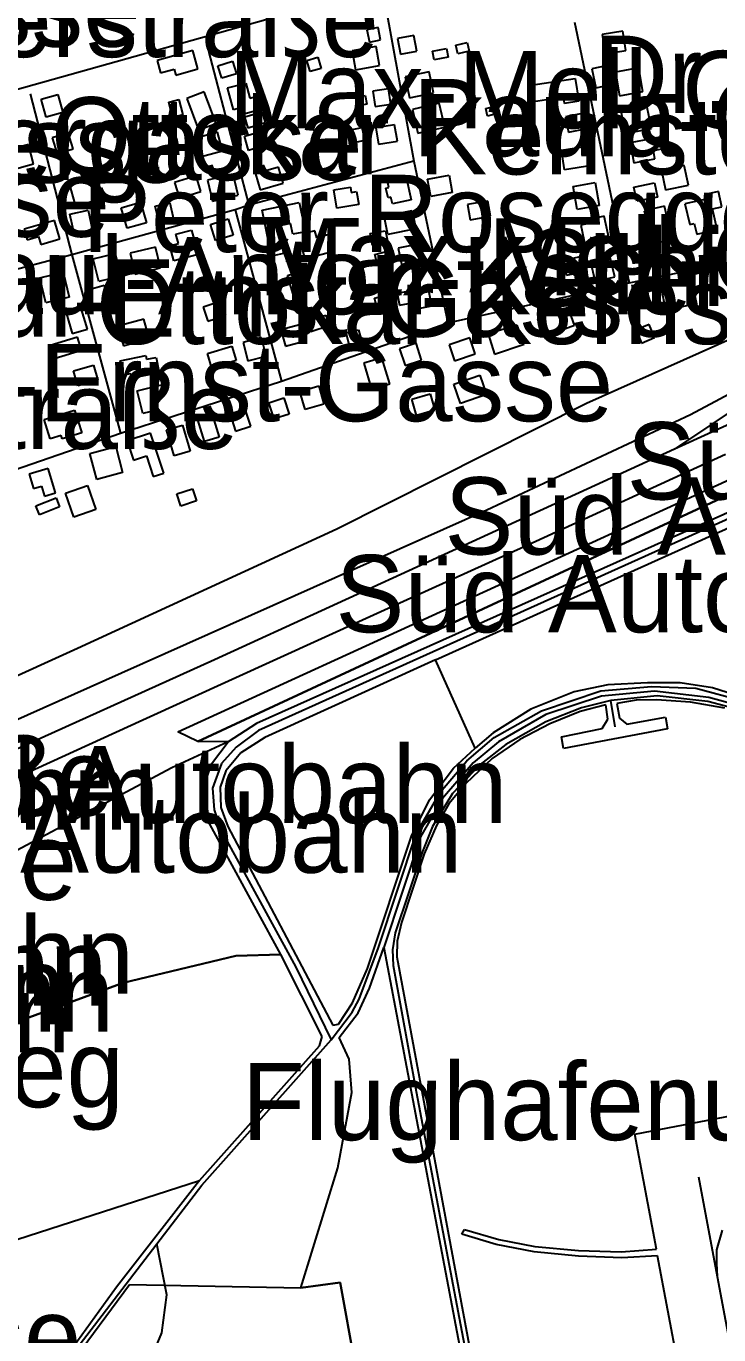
# Model space of a CAD drawing. Extents: x -3657 to 4700, y -7332 to 8131.
# Drawn here: x -619 to -229, y 1162 to 1897 of the extents above; entities that cross this region are included whole.
import ezdxf

# ---------------------------------------------------------------- set-up
doc = ezdxf.new("R2010")
doc.units = 0
for name, color, linetype in [('OSM_AEROWAY_AERODROME', 2, 'CONTINUOUS'), ('OSM_AEROWAY_RUNWAY', 2, 'CONTINUOUS'), ('OSM_AEROWAY_TAXIWAY', 2, 'CONTINUOUS'), ('OSM_BUILDING_DETACHED', 9, 'CONTINUOUS'), ('OSM_BUILDING_HOUSE', 9, 'CONTINUOUS'), ('OSM_BUILDING_YES', 9, 'CONTINUOUS'), ('OSM_HIGHWAY_MOTORWAY', 8, 'CONTINUOUS'), ('OSM_HIGHWAY_MOTORWAY_LINK', 8, 'CONTINUOUS'), ('OSM_HIGHWAY_RESIDENTIAL', 8, 'CONTINUOUS'), ('OSM_HIGHWAY_SERVICE', 8, 'CONTINUOUS'), ('OSM_HIGHWAY_UNCLASSIFIED', 8, 'CONTINUOUS'), ('OSM_LABELS', 8, 'CONTINUOUS'), ('OSM_LANDUSE_FARMLAND', 3, 'CONTINUOUS'), ('OSM_LANDUSE_FOREST', 3, 'CONTINUOUS'), ('OSM_LANDUSE_GRASS', 3, 'CONTINUOUS'), ('OSM_LANDUSE_QUARRY', 3, 'CONTINUOUS'), ('OSM_LANDUSE_SHELTERBELT', 3, 'CONTINUOUS')]:
    doc.layers.add(name, color=color, linetype=linetype)

msp = doc.modelspace()

# ---------------------------------------------------------------- linework, layer by layer
at = {"layer": 'OSM_AEROWAY_AERODROME'}
for p, q in [((-265.59775, 1523.175237), (-295.237825, 1520.384244)), ((-234.89585, 1519.783791), (-265.59775, 1523.175237)), ((-295.237825, 1520.384244), (-326.538897, 1510.054235)), ((-215.183835, 1514.301882), (-234.89585, 1519.783791)), ((-326.538897, 1510.054235), (-353.258954, 1494.764933)), ((-353.258954, 1494.764933), (-367.366052, 1483.056107)), ((-367.366052, 1483.056107), (-384.742053, 1462.985423)), ((-384.742053, 1462.985423), (-397.006127, 1441.424727)), ((-397.006127, 1441.424727), (-417.651031, 1379.277882)), ((-417.651031, 1379.277882), (-369.155985, 1124.519186))]:
    msp.add_line(p, q, dxfattribs=at)
at = {"layer": 'OSM_AEROWAY_RUNWAY'}
for p, q in [((-240.690379, 1250.269528), (-230.231406, 1194.271763)), ((-230.231406, 1194.271763), (-96.449092, 483.513792))]:
    msp.add_line(p, q, dxfattribs=at)
at = {"layer": 'OSM_AEROWAY_TAXIWAY'}
for p, q in [((-227.508585, 1220.269137), (-230.580292, 1209.283078)), ((-230.580292, 1209.283078), (-230.648552, 1201.57727)), ((-230.648552, 1201.57727), (-230.231406, 1194.271763))]:
    msp.add_line(p, q, dxfattribs=at)
at = {"layer": 'OSM_BUILDING_DETACHED'}
for p, q in [((-422.004512, 1885.548383), (-435.466931, 1883.157692)), ((-435.466931, 1883.157692), (-433.570816, 1872.47186)), ((-420.108397, 1874.862551), (-422.004512, 1885.548383)), ((-433.570816, 1872.47186), (-420.108397, 1874.862551)), ((-399.546922, 1718.800471), (-408.762042, 1715.720372)), ((-408.762042, 1715.720372), (-405.614491, 1706.291042)), ((-396.39937, 1709.371141), (-399.546922, 1718.800471)), ((-405.614491, 1706.291042), (-396.39937, 1709.371141))]:
    msp.add_line(p, q, dxfattribs=at)
at = {"layer": 'OSM_BUILDING_HOUSE'}
for p, q in [((-401.958781, 1687.321187), (-391.659082, 1690.356809)), ((-399.266297, 1678.203203), (-401.958781, 1687.321187)), ((-391.659082, 1690.356809), (-388.966598, 1681.238825)), ((-388.966598, 1681.238825), (-399.266297, 1678.203203))]:
    msp.add_line(p, q, dxfattribs=at)
at = {"layer": 'OSM_BUILDING_YES'}
for p, q in [((-420.904765, 1896.278694), (-427.215037, 1894.966593)), ((-427.215037, 1894.966593), (-425.781574, 1888.050269)), ((-419.471302, 1889.362369), (-420.904765, 1896.278694)), ((-400.760436, 1891.775299), (-409.960387, 1890.096256)), ((-399.144945, 1882.935302), (-400.760436, 1891.775299)), ((-283.398481, 1894.099273), (-294.949615, 1892.297915)), ((-294.949615, 1892.297915), (-293.25828, 1881.44529)), ((-281.707146, 1883.246648), (-283.398481, 1894.099273)), ((-525.092511, 1883.291126), (-545.039644, 1877.764738)), ((-522.210416, 1872.91664), (-525.092511, 1883.291126)), ((-425.781574, 1888.050269), (-419.471302, 1889.362369)), ((-409.960387, 1890.096256), (-408.337313, 1881.256259)), ((-408.337313, 1881.256259), (-399.144945, 1882.935302)), ((-390.286295, 1882.846346), (-382.352948, 1884.369717)), ((-389.376159, 1878.109443), (-390.286295, 1882.846346)), ((-382.352948, 1884.369717), (-381.442813, 1879.632813)), ((-377.165176, 1886.348987), (-370.763891, 1887.872357)), ((-376.004754, 1881.478649), (-377.165176, 1886.348987)), ((-369.595884, 1883.002019), (-376.004754, 1881.478649)), ((-370.763891, 1887.872357), (-369.595884, 1883.002019)), ((-293.25828, 1881.44529), (-281.707146, 1883.246648)), ((-545.039644, 1877.764738), (-543.105607, 1870.770577)), ((-510.924737, 1874.762475), (-502.688012, 1877.29772)), ((-502.688012, 1877.29772), (-500.503687, 1870.247961)), ((-460.981059, 1877.709141), (-454.77697, 1879.532738)), ((-459.138035, 1871.459986), (-460.981059, 1877.709141)), ((-454.77697, 1879.532738), (-452.933945, 1873.283583)), ((-381.442813, 1879.632813), (-389.376159, 1878.109443)), ((-543.105607, 1870.770577), (-535.468054, 1872.883281)), ((-535.468054, 1872.883281), (-534.527581, 1869.502955)), ((-534.527581, 1869.502955), (-522.210416, 1872.91664)), ((-508.747997, 1867.701597), (-510.924737, 1874.762475)), ((-500.503687, 1870.247961), (-508.747997, 1867.701597)), ((-452.933945, 1873.283583), (-459.138035, 1871.459986)), ((-392.152072, 1871.326552), (-405.751011, 1868.535559)), ((-405.751011, 1868.535559), (-403.308815, 1856.659941)), ((-389.709876, 1859.450934), (-392.152072, 1871.326552)), ((-292.734952, 1874.751356), (-300.706221, 1873.061193)), ((-300.706221, 1873.061193), (-298.430883, 1862.319763)), ((-290.459614, 1864.009926), (-292.734952, 1874.751356)), ((-274.380556, 1873.517092), (-287.486505, 1871.181999)), ((-287.486505, 1871.181999), (-285.120153, 1857.860846)), ((-272.014204, 1860.18482), (-274.380556, 1873.517092)), ((-505.471509, 1862.253046), (-495.240071, 1865.01068)), ((-502.172269, 1850.010485), (-505.471509, 1862.253046)), ((-495.240071, 1865.01068), (-492.934395, 1856.448671)), ((-415.011639, 1861.841625), (-423.885458, 1860.529525)), ((-413.714696, 1853.090584), (-415.011639, 1861.841625)), ((-335.025909, 1863.809775), (-310.103369, 1867.612642)), ((-333.592446, 1854.436043), (-335.025909, 1863.809775)), ((-310.103369, 1867.612642), (-308.131409, 1854.747389)), ((-298.430883, 1862.319763), (-290.459614, 1864.009926)), ((-610.288765, 1856.02613), (-600.899202, 1858.672569)), ((-607.414255, 1845.840675), (-610.288765, 1856.02613)), ((-600.899202, 1858.672569), (-598.024691, 1848.487114)), ((-538.592852, 1854.213653), (-532.858999, 1855.714784)), ((-536.355436, 1845.673882), (-538.592852, 1854.213653)), ((-532.858999, 1855.714784), (-530.621583, 1847.175014)), ((-518.691226, 1860.062506), (-528.475181, 1856.359715)), ((-528.475181, 1856.359715), (-521.762932, 1838.646363)), ((-511.978977, 1842.349154), (-518.691226, 1860.062506)), ((-492.934395, 1856.448671), (-489.506218, 1857.371589)), ((-489.506218, 1857.371589), (-487.496336, 1849.910409)), ((-432.706187, 1857.271513), (-428.163095, 1858.105475)), ((-431.788467, 1852.289981), (-432.706187, 1857.271513)), ((-428.163095, 1858.105475), (-427.245375, 1853.123943)), ((-423.885458, 1860.529525), (-422.588516, 1851.778484)), ((-403.308815, 1856.659941), (-389.709876, 1859.450934)), ((-386.501648, 1853.768873), (-401.594726, 1850.243994)), ((-383.354097, 1840.292048), (-386.501648, 1853.768873)), ((-316.542577, 1857.049123), (-333.592446, 1854.436043)), ((-316.00408, 1853.546483), (-316.542577, 1857.049123)), ((-308.131409, 1854.747389), (-316.00408, 1853.546483)), ((-285.120153, 1857.860846), (-272.014204, 1860.18482)), ((-598.024691, 1848.487114), (-607.414255, 1845.840675)), ((-530.621583, 1847.175014), (-536.355436, 1845.673882)), ((-498.766846, 1850.933403), (-502.172269, 1850.010485)), ((-497.742943, 1847.152775), (-498.766846, 1850.933403)), ((-487.496336, 1849.910409), (-497.742943, 1847.152775)), ((-495.770983, 1845.962989), (-486.115964, 1848.842938)), ((-486.115964, 1848.842938), (-484.265355, 1842.616022)), ((-427.245375, 1853.123943), (-431.788467, 1852.289981)), ((-422.588516, 1851.778484), (-413.714696, 1853.090584)), ((-401.594726, 1850.243994), (-398.447175, 1836.767169)), ((-360.388348, 1850.655415), (-354.791015, 1852.07871)), ((-359.318939, 1846.474486), (-360.388348, 1850.655415)), ((-353.729191, 1847.897781), (-359.318939, 1846.474486)), ((-354.791015, 1852.07871), (-353.729191, 1847.897781)), ((-306.174618, 1847.842184), (-315.518674, 1846.096423)), ((-315.518674, 1846.096423), (-313.903184, 1837.456577)), ((-304.566712, 1839.202338), (-306.174618, 1847.842184)), ((-269.723697, 1852.3011), (-284.520981, 1849.45451)), ((-284.520981, 1849.45451), (-282.063615, 1836.689332)), ((-267.266331, 1839.524803), (-269.723697, 1852.3011)), ((-521.762932, 1838.646363), (-511.978977, 1842.349154)), ((-493.927959, 1839.758312), (-495.770983, 1845.962989)), ((-489.802012, 1840.992576), (-493.927959, 1839.758312)), ((-488.702265, 1837.289785), (-489.802012, 1840.992576)), ((-484.265355, 1842.616022), (-487.3674, 1841.693104)), ((-487.3674, 1841.693104), (-483.908886, 1830.084354)), ((-436.263299, 1838.757558), (-429.92269, 1840.080778)), ((-434.738823, 1831.440932), (-436.263299, 1838.757558)), ((-429.92269, 1840.080778), (-428.398213, 1832.764152)), ((-411.575878, 1841.604148), (-422.186539, 1839.81391)), ((-422.186539, 1839.81391), (-420.631725, 1830.60697)), ((-410.021063, 1832.397208), (-411.575878, 1841.604148)), ((-398.447175, 1836.767169), (-383.354097, 1840.292048)), ((-313.903184, 1837.456577), (-304.566712, 1839.202338)), ((-282.063615, 1836.689332), (-267.266331, 1839.524803)), ((-595.119843, 1837.034037), (-604.115014, 1834.265283)), ((-604.115014, 1834.265283), (-601.346685, 1825.269613)), ((-592.351514, 1828.027248), (-595.119843, 1837.034037)), ((-511.182609, 1837.323143), (-525.676514, 1833.375724)), ((-525.676514, 1833.375724), (-522.862679, 1823.034595)), ((-508.361189, 1826.970896), (-511.182609, 1837.323143)), ((-496.006102, 1835.110364), (-488.702265, 1837.289785)), ((-493.647334, 1827.182166), (-496.006102, 1835.110364)), ((-428.398213, 1832.764152), (-434.738823, 1831.440932)), ((-420.631725, 1830.60697), (-410.021063, 1832.397208)), ((-259.575687, 1835.177081), (-279.204273, 1831.463171)), ((-279.204273, 1831.463171), (-277.050286, 1820.121288)), ((-258.316667, 1828.549864), (-259.575687, 1835.177081)), ((-617.448497, 1830.562492), (-629.029969, 1827.449034)), ((-614.498142, 1819.576433), (-617.448497, 1830.562492)), ((-601.346685, 1825.269613), (-592.351514, 1828.027248)), ((-522.862679, 1823.034595), (-508.361189, 1826.970896)), ((-483.908886, 1830.084354), (-493.647334, 1827.182166)), ((-317.748506, 1827.382317), (-302.450648, 1829.672933)), ((-316.087509, 1816.318422), (-317.748506, 1827.382317)), ((-302.450648, 1829.672933), (-300.78965, 1818.620157)), ((-266.121078, 1827.070971), (-258.316667, 1828.549864)), ((-265.226111, 1822.356306), (-266.121078, 1827.070971)), ((-626.079614, 1816.462975), (-614.498142, 1819.576433)), ((-476.938766, 1817.686119), (-489.817181, 1813.916611)), ((-474.306958, 1808.712689), (-476.938766, 1817.686119)), ((-300.78965, 1818.620157), (-316.087509, 1816.318422)), ((-277.050286, 1820.121288), (-265.226111, 1822.356306)), ((-248.813337, 1818.664635), (-261.65383, 1815.862523)), ((-246.424231, 1807.711935), (-248.813337, 1818.664635)), ((-582.142829, 1813.327278), (-594.907478, 1809.624487)), ((-594.907478, 1809.624487), (-590.902882, 1795.825197)), ((-578.138234, 1799.516868), (-582.142829, 1813.327278)), ((-523.211564, 1812.84914), (-535.24052, 1809.190827)), ((-520.541834, 1804.07586), (-523.211564, 1812.84914)), ((-502.354296, 1813.794297), (-516.719266, 1810.347254)), ((-516.719266, 1810.347254), (-513.90543, 1798.627309)), ((-499.532876, 1802.074352), (-502.354296, 1813.794297)), ((-489.817181, 1813.916611), (-487.185373, 1804.932061)), ((-415.618396, 1809.835758), (-405.144254, 1812.148612)), ((-414.837196, 1806.310878), (-415.618396, 1809.835758)), ((-405.144254, 1812.148612), (-402.338004, 1799.439032)), ((-393.10013, 1811.09226), (-381.002914, 1813.327278)), ((-391.272275, 1801.22927), (-393.10013, 1811.09226)), ((-381.002914, 1813.327278), (-379.182643, 1803.464288)), ((-261.65383, 1815.862523), (-259.264724, 1804.920942)), ((-535.24052, 1809.190827), (-532.57079, 1800.417547)), ((-532.57079, 1800.417547), (-520.541834, 1804.07586)), ((-513.90543, 1798.627309), (-499.532876, 1802.074352)), ((-487.185373, 1804.932061), (-474.306958, 1808.712689)), ((-445.713538, 1804.987659), (-436.430158, 1806.544388)), ((-443.991866, 1794.679889), (-445.713538, 1804.987659)), ((-436.430158, 1806.544388), (-435.929583, 1803.531005)), ((-435.929583, 1803.531005), (-432.926136, 1804.031382)), ((-432.926136, 1804.031382), (-431.705038, 1796.725876)), ((-416.460271, 1805.955055), (-414.837196, 1806.310878)), ((-415.277095, 1800.57322), (-416.460271, 1805.955055)), ((-379.182643, 1803.464288), (-391.272275, 1801.22927)), ((-311.278961, 1806.844614), (-298.878366, 1809.046274)), ((-308.988453, 1793.957122), (-311.278961, 1806.844614)), ((-298.878366, 1809.046274), (-296.587859, 1796.158782)), ((-277.057871, 1806.533268), (-265.461229, 1808.879481)), ((-275.449965, 1798.593951), (-277.057871, 1806.533268)), ((-265.461229, 1808.879481), (-263.860908, 1800.940163)), ((-259.264724, 1804.920942), (-246.424231, 1807.711935)), ((-229.617065, 1804.120338), (-236.215546, 1802.619207)), ((-236.215546, 1802.619207), (-235.616374, 1799.995007)), ((-227.65269, 1795.491612), (-229.617065, 1804.120338)), ((-590.902882, 1795.825197), (-578.138234, 1799.516868)), ((-565.244649, 1794.957876), (-554.376116, 1798.037976)), ((-561.983331, 1783.460321), (-565.244649, 1794.957876)), ((-554.376116, 1798.037976), (-551.114798, 1786.54042)), ((-546.116638, 1795.847436), (-537.970926, 1797.748869)), ((-543.985404, 1786.696093), (-546.116638, 1795.847436)), ((-537.970926, 1797.748869), (-535.832108, 1788.597527)), ((-486.047704, 1793.512342), (-465.152513, 1797.837825)), ((-465.152513, 1797.837825), (-461.754674, 1781.469932)), ((-431.705038, 1796.725876), (-443.991866, 1794.679889)), ((-413.631267, 1800.940163), (-415.277095, 1800.57322)), ((-412.789391, 1797.137297), (-413.631267, 1800.940163)), ((-402.338004, 1799.439032), (-412.789391, 1797.137297)), ((-359.220341, 1798.716265), (-370.581864, 1796.681398)), ((-370.581864, 1796.681398), (-369.049803, 1788.08603)), ((-357.68828, 1790.120897), (-359.220341, 1798.716265)), ((-296.587859, 1796.158782), (-308.988453, 1793.957122)), ((-263.860908, 1800.940163), (-275.449965, 1798.593951)), ((-259.803221, 1795.847436), (-271.233005, 1793.223236)), ((-255.548338, 1777.266764), (-259.803221, 1795.847436)), ((-235.616374, 1799.995007), (-248.373438, 1797.092819)), ((-248.373438, 1797.092819), (-245.726461, 1785.472949)), ((-232.863214, 1794.301826), (-227.65269, 1795.491612)), ((-602.83324, 1787.819162), (-619.830018, 1782.915466)), ((-599.822209, 1777.377959), (-602.83324, 1787.819162)), ((-594.118694, 1791.344041), (-583.879671, 1793.590179)), ((-591.585484, 1779.802008), (-594.118694, 1791.344041)), ((-583.879671, 1793.590179), (-581.346461, 1782.048145)), ((-535.832108, 1788.597527), (-543.985404, 1786.696093)), ((-515.096191, 1785.45071), (-505.228807, 1788.619766)), ((-505.228807, 1788.619766), (-502.339127, 1779.624096)), ((-480.715827, 1767.804075), (-486.047704, 1793.512342)), ((-417.52968, 1790.220973), (-401.738831, 1793.423386)), ((-415.4212, 1779.824247), (-417.52968, 1790.220973)), ((-401.738831, 1793.423386), (-399.630351, 1783.03778)), ((-369.049803, 1788.08603), (-357.68828, 1790.120897)), ((-293.743686, 1790.120897), (-301.123367, 1788.553049)), ((-301.123367, 1788.553049), (-300.668299, 1786.429226)), ((-290.649226, 1775.576601), (-293.743686, 1790.120897)), ((-271.233005, 1793.223236), (-266.978122, 1774.642563)), ((-230.223822, 1782.748673), (-232.863214, 1794.301826)), ((-619.830018, 1782.915466), (-618.085592, 1776.888701)), ((-581.346461, 1782.048145), (-591.585484, 1779.802008)), ((-551.114798, 1786.54042), (-561.983331, 1783.460321)), ((-534.47449, 1780.024398), (-525.691683, 1782.348372)), ((-533.086533, 1774.775997), (-534.47449, 1780.024398)), ((-525.691683, 1782.348372), (-522.066311, 1768.671396)), ((-512.206511, 1776.46616), (-515.096191, 1785.45071)), ((-470.021737, 1786.051163), (-477.226975, 1784.561151)), ((-477.226975, 1784.561151), (-474.033917, 1769.182892)), ((-468.770301, 1780.013278), (-470.021737, 1786.051163)), ((-461.754674, 1781.469932), (-468.770301, 1780.013278)), ((-456.453136, 1782.059265), (-461.10241, 1780.813882)), ((-461.10241, 1780.813882), (-459.813052, 1776.010261)), ((-455.383726, 1778.056248), (-456.453136, 1782.059265)), ((-447.897863, 1780.057756), (-455.383726, 1778.056248)), ((-445.372237, 1770.639546), (-447.897863, 1780.057756)), ((-425.280999, 1780.391341), (-416.733311, 1782.025906)), ((-424.021979, 1773.808601), (-425.280999, 1780.391341)), ((-416.733311, 1782.025906), (-415.481875, 1775.432047)), ((-399.630351, 1783.03778), (-415.4212, 1779.824247)), ((-300.668299, 1786.429226), (-306.872388, 1785.106006)), ((-306.872388, 1785.106006), (-304.232996, 1772.685533)), ((-245.726461, 1785.472949), (-243.147744, 1786.051163)), ((-243.147744, 1786.051163), (-241.790125, 1780.113354)), ((-241.790125, 1780.113354), (-230.223822, 1782.748673)), ((-618.085592, 1776.888701), (-611.70706, 1778.734537)), ((-611.70706, 1778.734537), (-610.43287, 1774.320098)), ((-610.43287, 1774.320098), (-599.822209, 1777.377959)), ((-545.980118, 1772.841206), (-560.200983, 1769.416402)), ((-543.151113, 1761.110141), (-545.980118, 1772.841206)), ((-538.008849, 1773.475017), (-533.086533, 1774.775997)), ((-535.779017, 1765.035322), (-538.008849, 1773.475017)), ((-502.339127, 1779.624096), (-512.206511, 1776.46616)), ((-459.813052, 1776.010261), (-464.409236, 1774.787117)), ((-464.409236, 1774.787117), (-462.103559, 1766.15839)), ((-415.481875, 1775.432047), (-424.021979, 1773.808601)), ((-397.491533, 1774.664802), (-409.565995, 1772.140677)), ((-395.474066, 1765.001963), (-397.491533, 1774.664802)), ((-304.232996, 1772.685533), (-290.649226, 1775.576601)), ((-266.978122, 1774.642563), (-255.548338, 1777.266764)), ((-580.952069, 1766.258466), (-568.741086, 1769.271848)), ((-577.766595, 1753.404332), (-580.952069, 1766.258466)), ((-568.741086, 1769.271848), (-565.563197, 1756.417715)), ((-560.200983, 1769.416402), (-557.371978, 1757.685337)), ((-522.066311, 1768.671396), (-535.779017, 1765.035322)), ((-474.033917, 1769.182892), (-480.715827, 1767.804075)), ((-462.103559, 1766.15839), (-445.372237, 1770.639546)), ((-422.634022, 1768.704754), (-412.766638, 1771.239999)), ((-420.935103, 1762.110895), (-422.634022, 1768.704754)), ((-412.766638, 1771.239999), (-411.067719, 1764.657259)), ((-409.565995, 1772.140677), (-407.548529, 1762.477838)), ((-307.274365, 1767.27034), (-316.641175, 1765.313309)), ((-316.641175, 1765.313309), (-314.904333, 1757.029287)), ((-305.537523, 1758.986318), (-307.274365, 1767.27034)), ((-290.535459, 1767.648402), (-301.616357, 1765.046441)), ((-287.812637, 1756.028533), (-290.535459, 1767.648402)), ((-611.001705, 1755.594872), (-597.918509, 1758.741689)), ((-597.918509, 1758.741689), (-594.52067, 1744.642172)), ((-557.371978, 1757.685337), (-543.151113, 1761.110141)), ((-471.766163, 1756.806897), (-463.521854, 1759.442217)), ((-463.521854, 1759.442217), (-462.133897, 1755.116734)), ((-411.067719, 1764.657259), (-420.935103, 1762.110895)), ((-407.548529, 1762.477838), (-395.474066, 1765.001963)), ((-314.904333, 1757.029287), (-305.537523, 1758.986318)), ((-301.616357, 1765.046441), (-298.893535, 1753.426571)), ((-607.611451, 1741.495356), (-611.001705, 1755.594872)), ((-584.054114, 1748.767504), (-574.801071, 1751.380585)), ((-565.563197, 1756.417715), (-577.766595, 1753.404332)), ((-574.801071, 1751.380585), (-571.850715, 1740.906023)), ((-470.241686, 1752.014396), (-479.069999, 1749.434673)), ((-470.370622, 1752.470295), (-471.766163, 1756.806897)), ((-462.133897, 1755.116734), (-470.370622, 1752.470295)), ((-467.685723, 1743.274475), (-470.241686, 1752.014396)), ((-298.893535, 1753.426571), (-287.812637, 1756.028533)), ((-262.033053, 1751.213792), (-249.488354, 1753.837993)), ((-259.143373, 1737.403382), (-262.033053, 1751.213792)), ((-249.488354, 1753.837993), (-249.162222, 1752.281264)), ((-249.162222, 1752.281264), (-244.543285, 1753.23754)), ((-244.543285, 1753.23754), (-241.987321, 1740.994979)), ((-594.52067, 1744.642172), (-607.611451, 1741.495356)), ((-581.111343, 1738.292942), (-584.054114, 1748.767504)), ((-479.069999, 1749.434673), (-476.506451, 1740.694752)), ((-476.506451, 1740.694752), (-467.685723, 1743.274475)), ((-422.937401, 1744.097317), (-414.093919, 1746.532486)), ((-421.367417, 1738.381898), (-422.937401, 1744.097317)), ((-414.093919, 1746.532486), (-412.516351, 1740.828186)), ((-392.705738, 1750.135202), (-410.157583, 1746.710398)), ((-410.157583, 1746.710398), (-408.883394, 1740.216614)), ((-390.688271, 1739.894149), (-392.705738, 1750.135202)), ((-587.505044, 1737.759206), (-595.954133, 1735.312918)), ((-584.304401, 1726.650833), (-587.505044, 1737.759206)), ((-571.850715, 1740.906023), (-581.111343, 1738.292942)), ((-510.272473, 1741.984613), (-519.131124, 1739.126904)), ((-519.131124, 1739.126904), (-516.559992, 1731.154228)), ((-507.701341, 1734.000818), (-510.272473, 1741.984613)), ((-412.516351, 1740.828186), (-421.367417, 1738.381898)), ((-408.883394, 1740.216614), (-403.809389, 1741.217368)), ((-403.809389, 1741.217368), (-403.066112, 1737.45898)), ((-403.066112, 1737.45898), (-390.688271, 1739.894149)), ((-318.658641, 1739.015709), (-327.05464, 1735.968968)), ((-327.05464, 1735.968968), (-326.455468, 1734.301044)), ((-317.134165, 1734.812541), (-318.658641, 1739.015709)), ((-313.144738, 1736.258075), (-317.134165, 1734.812541)), ((-310.467423, 1728.874732), (-313.144738, 1736.258075)), ((-241.987321, 1740.994979), (-259.143373, 1737.403382)), ((-595.954133, 1735.312918), (-592.753491, 1724.215664)), ((-552.510339, 1732.41073), (-567.087674, 1728.407713)), ((-567.087674, 1728.407713), (-564.069058, 1717.377176)), ((-549.484139, 1721.380193), (-552.510339, 1732.41073)), ((-516.559992, 1731.154228), (-507.701341, 1734.000818)), ((-465.076668, 1729.230555), (-475.588732, 1726.28389)), ((-462.497951, 1720.012496), (-465.076668, 1729.230555)), ((-460.677681, 1731.176467), (-450.302137, 1734.534553)), ((-458.773981, 1725.294255), (-460.677681, 1731.176467)), ((-448.398438, 1728.652342), (-458.773981, 1725.294255)), ((-450.302137, 1734.534553), (-448.398438, 1728.652342)), ((-342.633124, 1728.90809), (-358.954885, 1724.137828)), ((-338.780217, 1718.300094), (-342.633124, 1728.90809)), ((-326.455468, 1734.301044), (-331.279185, 1732.555284)), ((-331.279185, 1732.555284), (-327.676566, 1722.625577)), ((-327.676566, 1722.625577), (-310.467423, 1728.874732)), ((-268.502598, 1729.319511), (-275.836773, 1726.306129)), ((-265.468814, 1721.936168), (-268.502598, 1729.319511)), ((-589.833473, 1722.180797), (-605.131332, 1717.52173)), ((-592.753491, 1724.215664), (-584.304401, 1726.650833)), ((-587.596057, 1714.841932), (-589.833473, 1722.180797)), ((-564.069058, 1717.377176), (-549.484139, 1721.380193)), ((-486.502771, 1721.958407), (-496.794886, 1719.223012)), ((-483.749612, 1711.572801), (-486.502771, 1721.958407)), ((-475.588732, 1726.28389), (-473.010015, 1717.06583)), ((-438.788925, 1724.627085), (-431.796052, 1726.417324)), ((-436.53634, 1715.798208), (-438.788925, 1724.627085)), ((-431.796052, 1726.417324), (-429.535882, 1717.577327)), ((-369.262168, 1721.858332), (-381.002914, 1717.977629)), ((-366.266305, 1712.818184), (-369.262168, 1721.858332)), ((-358.954885, 1724.137828), (-355.367434, 1712.729228)), ((-275.836773, 1726.306129), (-272.795404, 1718.922786)), ((-272.795404, 1718.922786), (-265.468814, 1721.936168)), ((-605.131332, 1717.52173), (-602.893916, 1710.182864)), ((-602.893916, 1710.182864), (-587.596057, 1714.841932)), ((-516.772357, 1713.018335), (-503.181002, 1717.210384)), ((-503.181002, 1717.210384), (-500.662961, 1709.037557)), ((-496.794886, 1719.223012), (-494.041726, 1708.848525)), ((-473.010015, 1717.06583), (-462.497951, 1720.012496)), ((-429.535882, 1717.577327), (-436.53634, 1715.798208)), ((-381.002914, 1717.977629), (-378.007052, 1708.926362)), ((-355.367434, 1712.729228), (-338.780217, 1718.300094)), ((-592.078474, 1703.311018), (-580.815549, 1706.55791)), ((-580.815549, 1706.55791), (-578.373352, 1698.084856)), ((-565.912082, 1708.97084), (-551.395423, 1711.839669)), ((-564.296592, 1700.786893), (-565.912082, 1708.97084)), ((-551.395423, 1711.839669), (-550.985862, 1709.771443)), ((-550.985862, 1709.771443), (-545.653986, 1710.827795)), ((-545.653986, 1710.827795), (-543.947482, 1702.243547)), ((-514.246731, 1704.845508), (-516.772357, 1713.018335)), ((-500.662961, 1709.037557), (-514.246731, 1704.845508)), ((-494.041726, 1708.848525), (-483.749612, 1711.572801)), ((-418.728025, 1710.638764), (-428.921541, 1707.558664)), ((-428.921541, 1707.558664), (-424.514969, 1692.981009)), ((-414.321453, 1696.061109), (-418.728025, 1710.638764)), ((-378.007052, 1708.926362), (-366.266305, 1712.818184)), ((-589.636277, 1694.837964), (-592.078474, 1703.311018)), ((-559.791422, 1701.687572), (-564.296592, 1700.786893)), ((-559.306016, 1699.207925), (-559.791422, 1701.687572)), ((-543.947482, 1702.243547), (-559.306016, 1699.207925)), ((-378.333183, 1695.727524), (-363.74068, 1700.798013)), ((-363.74068, 1700.798013), (-359.978787, 1689.978746)), ((-578.373352, 1698.084856), (-589.636277, 1694.837964)), ((-556.211556, 1692.024733), (-542.551941, 1695.438417)), ((-553.026082, 1679.281794), (-556.211556, 1692.024733)), ((-542.551941, 1695.438417), (-541.51287, 1691.279727)), ((-464.811212, 1691.735626), (-454.276395, 1694.815726)), ((-461.822934, 1681.505693), (-464.811212, 1691.735626)), ((-454.276395, 1694.815726), (-451.288117, 1684.585792)), ((-424.514969, 1692.981009), (-414.321453, 1696.061109)), ((-374.571291, 1684.908258), (-378.333183, 1695.727524)), ((-541.51287, 1691.279727), (-548.12652, 1689.622922)), ((-548.12652, 1689.622922), (-545.980118, 1681.049794)), ((-482.278227, 1685.386396), (-473.829137, 1688.066193)), ((-479.380962, 1676.268412), (-482.278227, 1685.386396)), ((-473.829137, 1688.066193), (-470.931872, 1678.959329)), ((-451.288117, 1684.585792), (-461.822934, 1681.505693)), ((-359.978787, 1689.978746), (-374.571291, 1684.908258)), ((-608.650522, 1675.890349), (-591.471717, 1681.272183)), ((-591.471717, 1681.272183), (-587.467121, 1668.484767)), ((-545.980118, 1681.049794), (-553.026082, 1679.281794)), ((-522.157324, 1675.667959), (-513.950937, 1678.147606)), ((-513.950937, 1678.147606), (-510.280058, 1665.949523)), ((-495.505527, 1681.772561), (-504.030462, 1679.014926)), ((-504.030462, 1679.014926), (-500.936001, 1669.429924)), ((-492.411067, 1672.187558), (-495.505527, 1681.772561)), ((-470.931872, 1678.959329), (-479.380962, 1676.268412)), ((-605.252683, 1665.059963), (-608.650522, 1675.890349)), ((-539.81395, 1670.17493), (-530.780857, 1672.821369)), ((-535.513561, 1655.48608), (-539.81395, 1670.17493)), ((-530.780857, 1672.821369), (-526.480467, 1658.132519)), ((-518.486445, 1663.480995), (-522.157324, 1675.667959)), ((-500.936001, 1669.429924), (-492.411067, 1672.187558)), ((-599.003087, 1667.016994), (-605.252683, 1665.059963)), ((-598.39633, 1665.059963), (-599.003087, 1667.016994)), ((-587.467121, 1668.484767), (-598.39633, 1665.059963)), ((-548.824291, 1668.340213), (-561.968162, 1664.02585)), ((-561.968162, 1664.02585), (-558.388296, 1653.128748)), ((-541.406687, 1645.767643), (-548.824291, 1668.340213)), ((-510.280058, 1665.949523), (-518.486445, 1663.480995)), ((-582.90886, 1656.887136), (-568.33911, 1660.7456)), ((-579.055954, 1642.309481), (-582.90886, 1656.887136)), ((-568.33911, 1660.7456), (-564.478619, 1646.167945)), ((-558.388296, 1653.128748), (-551.061707, 1655.530558)), ((-551.061707, 1655.530558), (-547.223969, 1643.855091)), ((-526.480467, 1658.132519), (-535.513561, 1655.48608)), ((-606.291754, 1648.458561), (-616.947923, 1645.233908)), ((-602.150638, 1634.748226), (-606.291754, 1648.458561)), ((-616.947923, 1645.233908), (-614.51331, 1637.183395)), ((-564.478619, 1646.167945), (-579.055954, 1642.309481)), ((-547.223969, 1643.855091), (-541.406687, 1645.767643)), ((-614.51331, 1637.183395), (-610.129492, 1638.506615)), ((-610.129492, 1638.506615), (-608.422988, 1632.857912)), ((-608.422988, 1632.857912), (-602.150638, 1634.748226)), ((-596.56089, 1634.559195), (-584.281647, 1638.81796)), ((-591.881278, 1621.093489), (-596.56089, 1634.559195)), ((-584.281647, 1638.81796), (-579.609619, 1625.352255)), ((-534.011837, 1634.069937), (-525.2442, 1636.949886)), ((-531.797175, 1627.320405), (-534.011837, 1634.069937)), ((-525.2442, 1636.949886), (-523.029537, 1630.200354)), ((-613.246705, 1627.353764), (-601.854844, 1631.834919)), ((-611.267161, 1622.305514), (-613.246705, 1627.353764)), ((-599.8753, 1626.786669), (-611.267161, 1622.305514)), ((-601.854844, 1631.834919), (-599.8753, 1626.786669)), ((-523.029537, 1630.200354), (-531.797175, 1627.320405)), ((-579.609619, 1625.352255), (-591.881278, 1621.093489))]:
    msp.add_line(p, q, dxfattribs=at)
at = {"layer": 'OSM_HIGHWAY_MOTORWAY'}
for p, q in [((-182.896783, 1692.046972), (-254.19072, 1659.199991)), ((-254.19072, 1659.199991), (-512.889113, 1540.910828)), ((-336.686906, 1605.481721), (-225.650392, 1656.475715)), ((-402.398679, 1575.625884), (-336.686906, 1605.481721)), ((-553.026082, 1507.207645), (-402.398679, 1575.625884)), ((-512.889113, 1540.910828), (-751.989257, 1432.929434)), ((-871.672058, 1361.864757), (-553.026082, 1507.207645))]:
    msp.add_line(p, q, dxfattribs=at)
at = {"layer": 'OSM_HIGHWAY_MOTORWAY_LINK'}
msp.add_line((-212.870574, 1687.05432), (-254.19072, 1659.199991), dxfattribs=at)
at = {"layer": 'OSM_HIGHWAY_RESIDENTIAL'}
for p, q in [((-416.847078, 1909.366336), (-400.821111, 1821.122043)), ((-310.505345, 1899.236479), (-279.750355, 1752.737163)), ((-516.218691, 1882.957541), (-493.510814, 1796.325574)), ((-616.470101, 1858.88384), (-592.988609, 1768.437886)), ((-400.821111, 1821.122043), (-493.510814, 1796.325574)), ((-400.821111, 1821.122043), (-381.6931, 1730.253549)), ((-493.510814, 1796.325574), (-501.246964, 1793.801449)), ((-501.246964, 1793.801449), (-592.988609, 1768.437886)), ((-501.246964, 1793.801449), (-491.326489, 1757.073765)), ((-592.988609, 1768.437886), (-683.167855, 1744.664411)), ((-592.988609, 1768.437886), (-565.737639, 1668.217899)), ((-279.750355, 1752.737163), (-217.808059, 1765.535699)), ((-491.326489, 1757.073765), (-490.173651, 1752.80388)), ((-490.173651, 1752.80388), (-475.201924, 1697.484404)), ((-381.6931, 1730.253549), (-279.750355, 1752.737163)), ((-475.201924, 1697.484404), (-381.6931, 1730.253549)), ((-565.737639, 1668.217899), (-475.201924, 1697.484404)), ((-648.127643, 1639.796476), (-565.737639, 1668.217899)), ((-328.981093, 1512.244775), (-295.647386, 1523.497702)), ((-295.647386, 1523.497702), (-267.160149, 1525.966229)), ((-267.160149, 1525.966229), (-242.351376, 1524.8654)), ((-242.351376, 1524.8654), (-215.843683, 1517.771163)), ((-355.587384, 1497.133385), (-328.981093, 1512.244775)), ((-371.044516, 1484.023503), (-355.587384, 1497.133385)), ((-385.735618, 1466.699333), (-371.044516, 1484.023503)), ((-399.486246, 1442.992575), (-385.735618, 1466.699333)), ((-420.654478, 1379.177807), (-399.486246, 1442.992575)), ((-431.507842, 1350.244887), (-420.654478, 1379.177807)), ((-435.489684, 1342.917141), (-431.507842, 1350.244887)), ((-447.306275, 1327.37209), (-435.489684, 1342.917141))]:
    msp.add_line(p, q, dxfattribs=at)
at = {"layer": 'OSM_HIGHWAY_SERVICE'}
for p, q in [((-289.95904, 1517.949075), (-306.584179, 1513.879341)), ((-263.921584, 1520.584395), (-289.95904, 1517.949075)), ((-287.56235, 1503.304703), (-289.95904, 1517.949075)), ((-235.441931, 1517.537654), (-263.921584, 1520.584395)), ((-215.75267, 1512.244775), (-235.441931, 1517.537654)), ((-306.584179, 1513.879341), (-326.622326, 1506.051218)), ((-326.622326, 1506.051218), (-349.057163, 1493.330518)), ((-349.057163, 1493.330518), (-363.543484, 1482.044233)), ((-363.543484, 1482.044233), (-378.962694, 1465.67634)), ((-378.962694, 1465.67634), (-390.255957, 1447.162385)), ((-390.255957, 1447.162385), (-395.891212, 1433.24078)), ((-395.891212, 1433.24078), (-411.348344, 1387.372873)), ((-411.348344, 1387.372873), (-412.774223, 1377.921304)), ((-412.774223, 1377.921304), (-412.470844, 1369.170263)), ((-412.470844, 1369.170263), (-399.546922, 1298.183422)), ((-399.546922, 1298.183422), (-334.555672, 957.815752)), ((-539.67743, 1184.064069), (-545.3051, 1212.585568)), ((-542.529188, 1162.703524), (-539.67743, 1184.064069)), ((-548.225118, 1148.670724), (-542.529188, 1162.703524))]:
    msp.add_line(p, q, dxfattribs=at)
at = {"layer": 'OSM_HIGHWAY_UNCLASSIFIED'}
for p, q in [((-191.216937, 1634.915019), (-488.110677, 1501.18088)), ((-488.110677, 1501.18088), (-500.708468, 1491.840506)), ((-500.708468, 1491.840506), (-508.876933, 1482.533491)), ((-508.876933, 1482.533491), (-513.90543, 1468.823157)), ((-513.90543, 1468.823157), (-513.109062, 1456.625073)), ((-513.109062, 1456.625073), (-509.294078, 1445.249832)), ((-509.294078, 1445.249832), (-467.025875, 1368.169509)), ((-467.025875, 1368.169509), (-447.306275, 1327.37209)), ((-520.026091, 1245.543744), (-447.306275, 1327.37209)), ((-545.3051, 1212.585568), (-520.026091, 1245.543744)), ((-600.193847, 1141.031632), (-545.3051, 1212.585568))]:
    msp.add_line(p, q, dxfattribs=at)
at = {"layer": 'OSM_LANDUSE_FARMLAND'}
for p, q in [((-334.502581, 1942.6025), (-708.962608, 1837.467697)), ((-388.66322, 1540.933067), (-181.781867, 1634.069937)), ((-388.66322, 1540.933067), (-484.47772, 1497.200102)), ((-366.357319, 1491.173337), (-388.66322, 1540.933067)), ((-366.357319, 1491.173337), (-388.66322, 1540.933067)), ((-310.748048, 1522.830532), (-334.957649, 1513.067618)), ((-291.824817, 1526.900267), (-310.748048, 1522.830532)), ((-269.450656, 1527.912141), (-291.824817, 1526.900267)), ((-251.141766, 1527.912141), (-269.450656, 1527.912141)), ((-232.832877, 1525.06555), (-251.141766, 1527.912141)), ((-209.434813, 1517.737805), (-232.832877, 1525.06555)), ((-334.957649, 1513.067618), (-356.110712, 1499.846541)), ((-505.228807, 1494.764933), (-536.757412, 1480.120561)), ((-514.588032, 1482.355579), (-505.228807, 1494.764933)), ((-484.47772, 1497.200102), (-498.106997, 1488.660332)), ((-356.110712, 1499.846541), (-366.357319, 1491.173337)), ((-498.106997, 1488.660332), (-506.449905, 1478.485996)), ((-378.560717, 1479.987127), (-366.357319, 1491.173337)), ((-536.757412, 1480.120561), (-663.288981, 1412.803153)), ((-518.243742, 1471.16937), (-514.588032, 1482.355579)), ((-506.449905, 1478.485996), (-509.703639, 1469.334653)), ((-391.916954, 1462.218178), (-378.560717, 1479.987127)), ((-519.26006, 1461.817876), (-518.243742, 1471.16937)), ((-509.703639, 1469.334653), (-509.294078, 1457.948293)), ((-516.620668, 1450.631667), (-519.26006, 1461.817876)), ((-509.294078, 1457.948293), (-505.297067, 1447.240221)), ((-402.087716, 1441.680475), (-391.916954, 1462.218178)), ((-475.528056, 1375.174789), (-516.620668, 1450.631667)), ((-505.297067, 1447.240221), (-446.305126, 1335.578276)), ((-426.904074, 1367.446742), (-402.087716, 1441.680475)), ((-425.682976, 1356.260532), (-417.651031, 1379.277882)), ((-417.651031, 1379.277882), (-369.155985, 1124.519186)), ((-564.091811, 1359.38511), (-500.753974, 1374.563217)), ((-500.753974, 1374.563217), (-475.528056, 1375.174789)), ((-435.246982, 1348.121064), (-426.904074, 1367.446742)), ((-638.472624, 1332.053397), (-564.091811, 1359.38511)), ((-431.993248, 1342.427883), (-425.682976, 1356.260532)), ((-443.180328, 1336.123131), (-435.246982, 1348.121064)), ((-442.770767, 1328.595235), (-431.993248, 1342.427883)), ((-446.305126, 1335.578276), (-443.180328, 1336.123131)), ((-437.074837, 1316.397151), (-442.770767, 1328.595235)), ((-435.656542, 1297.683045), (-437.074837, 1316.397151)), ((-443.529213, 1255.451212), (-435.656542, 1297.683045)), ((-464.21204, 1187.878055), (-443.529213, 1255.451212)), ((-774.841239, 1166.573107), (-521.277527, 1248.179064)), ((-521.277527, 1248.179064), (-567.967471, 1188.289476)), ((-567.967471, 1188.289476), (-625.525948, 1108.807343)), ((-442.186764, 1190.958154), (-464.21204, 1187.878055)), ((-430.97693, 1129.0337), (-442.186764, 1190.958154))]:
    msp.add_line(p, q, dxfattribs=at)
at = {"layer": 'OSM_LANDUSE_FOREST'}
for p, q in [((-533.503679, 1500.458113), (-208.213715, 1649.114611)), ((-202.123393, 1643.821732), (-522.180078, 1495.031801)), ((-522.180078, 1495.031801), (-533.503679, 1500.458113))]:
    msp.add_line(p, q, dxfattribs=at)
at = {"layer": 'OSM_LANDUSE_GRASS'}
for p, q in [((-522.180078, 1495.031801), (-202.123393, 1643.821732)), ((-198.262902, 1635.281962), (-489.157333, 1505.1283)), ((-292.909395, 1515.602862), (-307.297118, 1511.844474)), ((-291.688297, 1507.474513), (-292.909395, 1515.602862)), ((-275.760928, 1518.149226), (-286.750812, 1516.31451)), ((-286.750812, 1516.31451), (-285.180829, 1508.074966)), ((-264.369067, 1518.349377), (-275.760928, 1518.149226)), ((-245.24864, 1517.126233), (-264.369067, 1518.349377)), ((-225.923432, 1513.668071), (-245.24864, 1517.126233)), ((-307.297118, 1511.844474), (-324.38491, 1504.928149)), ((-285.180829, 1508.074966), (-281.115558, 1504.627923)), ((-281.115558, 1504.627923), (-259.287478, 1508.586462)), ((-259.287478, 1508.586462), (-258.127055, 1502.181635)), ((-489.157333, 1505.1283), (-505.228807, 1494.764933)), ((-324.38491, 1504.928149), (-341.267921, 1496.177109)), ((-317.869857, 1497.611523), (-294.881355, 1502.28171)), ((-258.127055, 1502.181635), (-316.648759, 1491.0955)), ((-294.881355, 1502.28171), (-291.688297, 1507.474513)), ((-505.228807, 1494.764933), (-522.180078, 1495.031801)), ((-341.267921, 1496.177109), (-356.725053, 1485.40232)), ((-316.648759, 1491.0955), (-317.869857, 1497.611523)), ((-356.725053, 1485.40232), (-371.575428, 1471.36952)), ((-371.575428, 1471.36952), (-381.139434, 1459.98316)), ((-381.139434, 1459.98316), (-388.056463, 1447.773957)), ((-388.056463, 1447.773957), (-394.973492, 1431.91756)), ((-394.973492, 1431.91756), (-407.791231, 1393.266204)), ((-407.791231, 1393.266204), (-410.233428, 1382.691566)), ((-410.233428, 1382.691566), (-410.430624, 1373.951645)), ((-410.430624, 1373.951645), (-333.895824, 964.142743)), ((-276.572465, 1274.287632), (-217.034444, 1285.785188)), ((-264.429743, 1209.716739), (-276.572465, 1274.287632)), ((-373.812844, 1218.156433), (-372.39455, 1220.802873)), ((-354.487637, 1212.251983), (-373.812844, 1218.156433)), ((-372.39455, 1220.802873), (-353.069343, 1215.109692)), ((-353.069343, 1215.109692), (-332.780909, 1211.140034)), ((-333.129794, 1208.193368), (-354.487637, 1212.251983)), ((-308.313436, 1205.74708), (-333.129794, 1208.193368)), ((-332.780909, 1211.140034), (-308.169331, 1208.905016)), ((-308.169331, 1208.905016), (-284.164511, 1208.093293)), ((-284.164511, 1208.093293), (-264.429743, 1209.716739)), ((-283.899055, 1204.735206), (-308.313436, 1205.74708)), ((-263.76231, 1205.947231), (-283.899055, 1204.735206)), ((-223.686016, 994.02082), (-263.76231, 1205.947231))]:
    msp.add_line(p, q, dxfattribs=at)
at = {"layer": 'OSM_LANDUSE_QUARRY'}
for p, q in [((-500.753974, 1374.563217), (-564.091811, 1359.38511)), ((-475.528056, 1375.174789), (-500.753974, 1374.563217)), ((-452.334773, 1329.206807), (-475.528056, 1375.174789)), ((-564.091811, 1359.38511), (-638.472624, 1332.053397)), ((-521.277527, 1248.179064), (-453.828912, 1323.991765)), ((-453.828912, 1323.991765), (-452.334773, 1329.206807)), ((-774.841239, 1166.573107), (-521.277527, 1248.179064)), ((-598.927242, 1138.029369), (-560.557452, 1189.790608)), ((-560.557452, 1189.790608), (-464.21204, 1187.878055)), ((-464.21204, 1187.878055), (-442.186764, 1190.958154)), ((-442.186764, 1190.958154), (-430.97693, 1129.0337))]:
    msp.add_line(p, q, dxfattribs=at)
at = {"layer": 'OSM_LANDUSE_SHELTERBELT'}
for p, q in [((-303.648992, 1685.108408), (-207.57662, 1728.185323)), ((-191.975383, 1707.102765), (-245.332069, 1678.603505)), ((-444.014619, 1614.577466), (-303.648992, 1685.108408)), ((-245.332069, 1678.603505), (-359.743669, 1625.074268)), ((-359.743669, 1625.074268), (-565.199143, 1533.305095)), ((-589.924487, 1547.415731), (-444.014619, 1614.577466)), ((-734.628425, 1481.710649), (-589.924487, 1547.415731)), ((-565.199143, 1533.305095), (-760.825155, 1446.350662))]:
    msp.add_line(p, q, dxfattribs=at)

# ---------------------------------------------------------------- texts
at = {"layer": 'OSM_LABELS'}
for s, p in [('Wachtelgasse', (-919.054413, 1885.437268)), ('Mitterstraße', (-730.097255, 1879.610284)), ('Dr.-Hans-Kloepfer-Gasse', (-299.799069, 1848.237855)), ('Max-Mell-Gasse', (-504.864752, 1839.641558)), ('Paula-Grogger-Gasse', (-401.316954, 1823.852314)), ('Park Spenglergasse', (-952.460223, 1810.471793)), ('Spenglergasse', (-917.263598, 1809.045049)), ('Ottokar Kernstock Gasse', (-604.729355, 1813.660863)), ('Andreas-Hofer-Gasse', (-1136.323554, 1778.613991)), ('Peter-Rosegger-Straße', (-587.258942, 1770.021952)), ('Max-Mell-Gasse', (-488.234841, 1745.640115)), ('Paul-Anton-Keller-Gasse', (-680.188351, 1735.067246)), ('Schindlerstraße', (-338.706906, 1739.734213)), ('Paul-Ernst-Gasse', (-708.942361, 1722.437968)), ('Ottokar Kernstock Gasse', (-579.363124, 1718.327893)), ('Paul-Ernst-Gasse', (-746.858032, 1674.95976)), ('Mitterstraße', (-809.042357, 1659.419064)), ('Süd Autobahn', (-281.168649, 1630.978718)), ('Süd Autobahn', (-383.539916, 1600.055409)), ('Süd Autobahn', (-444.854965, 1556.341317)), ('Mitterstraße', (-879.380279, 1453.184476)), ('Süd Autobahn', (-716.220226, 1449.083292)), ('Am Damm', (-817.983183, 1445.333728)), ('Süd Autobahn', (-741.527014, 1421.227366)), ('Mitterstraße', (-899.766967, 1405.977514)), ('Süd Autobahn', (-926.147451, 1353.291628)), ('Süd Autobahn', (-941.1571, 1346.486498)), ('Süd Autobahn', (-964.680307, 1335.93966)), ('Süd Autobahn', (-937.342116, 1331.819887)), ('Süd Autobahn', (-961.851303, 1320.316772)), ('Wiesenweg', (-863.837309, 1289.426822)), ('Flughafenumfahrungsstraße', (-497.462065, 1270.93403)), ('Lange Gasse', (-933.033443, 1139.214876))]:
    msp.add_text(s, height=43.418293, dxfattribs=at).set_placement(p)

doc.saveas('drawing.dxf')
